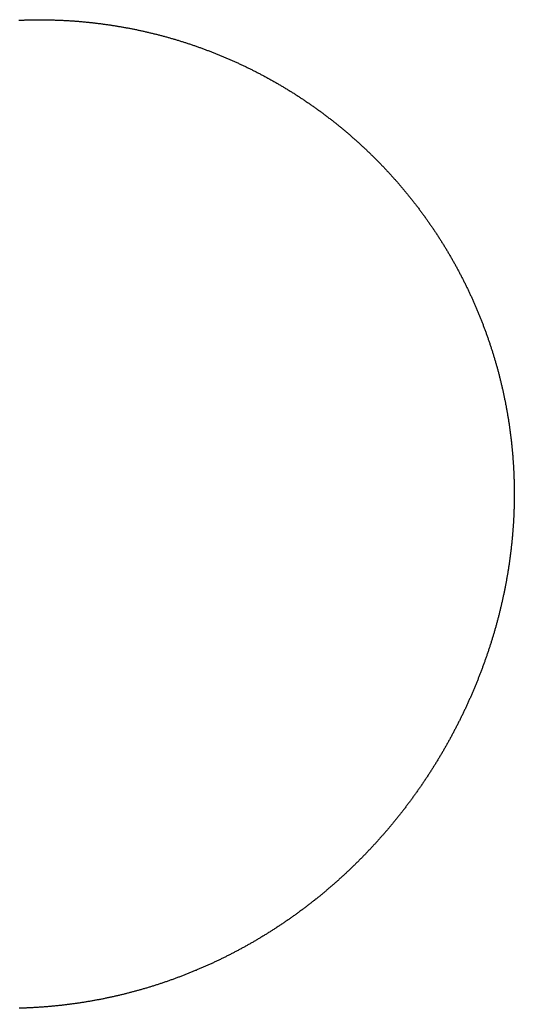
# Model space of a CAD drawing. Header units: metres. Extents: x -289 to 266, y -289 to 266.
# Drawn here: x -11 to 266, y -289 to 266 of the extents above; entities that cross this region are included whole.
import ezdxf

# ---------------------------------------------------------------- set-up
doc = ezdxf.new("R2010")
doc.units = ezdxf.units.M

msp = doc.modelspace()

# ---------------------------------------------------------------- linework, layer by layer
msp.add_lwpolyline([(-11.78, 266.09), (-11.3, 266.11), (-10.81, 266.13), (-10.33, 266.15), (-9.85, 266.17), (-9.36, 266.18), (-8.88, 266.2), (-8.4, 266.22), (-7.91, 266.23), (-7.43, 266.24), (-6.95, 266.26), (-6.46, 266.27), (-5.98, 266.28), (-5.49, 266.29), (-5.01, 266.3), (-4.53, 266.31), (-4.04, 266.32), (-3.56, 266.32), (-3.07, 266.33), (-2.59, 266.34), (-2.11, 266.34), (-1.62, 266.34), (-1.14, 266.35), (-0.65, 266.35), (-0.17, 266.35), (0.31, 266.35), (0.8, 266.35), (1.28, 266.34), (1.77, 266.34), (2.25, 266.34), (2.73, 266.33), (3.22, 266.33), (3.7, 266.32), (4.19, 266.31), (4.67, 266.31), (5.15, 266.3), (5.64, 266.29), (6.12, 266.28), (6.61, 266.27), (7.09, 266.25), (7.57, 266.24), (8.06, 266.23), (8.54, 266.21), (9.02, 266.19), (9.51, 266.18), (9.99, 266.16), (10.48, 266.14), (10.96, 266.12), (11.44, 266.1), (11.93, 266.08), (12.41, 266.06), (12.89, 266.04), (13.38, 266.01), (13.86, 265.99), (14.34, 265.96), (14.83, 265.93), (15.31, 265.91), (15.79, 265.88), (16.28, 265.85), (16.76, 265.82), (17.24, 265.79), (17.72, 265.76), (18.21, 265.72), (18.69, 265.69), (19.17, 265.66), (19.66, 265.62), (20.14, 265.59), (20.62, 265.55), (21.1, 265.51), (21.59, 265.47), (22.07, 265.43), (22.55, 265.39), (23.03, 265.35), (23.52, 265.31), (24, 265.26), (24.48, 265.22), (24.96, 265.18), (25.44, 265.13), (25.92, 265.08), (26.41, 265.04), (26.89, 264.99), (27.37, 264.94), (27.85, 264.89), (28.33, 264.84), (28.81, 264.78), (29.29, 264.73), (29.78, 264.68), (30.26, 264.62), (30.74, 264.57), (31.22, 264.51), (31.7, 264.45), (32.18, 264.4), (32.66, 264.34), (33.14, 264.28), (33.62, 264.22), (34.1, 264.16), (34.58, 264.09), (35.06, 264.03), (35.54, 263.97), (36.02, 263.9), (36.5, 263.84), (36.98, 263.77), (37.46, 263.7), (37.94, 263.63), (38.42, 263.56), (38.89, 263.49), (39.37, 263.42), (39.85, 263.35), (40.33, 263.28), (40.81, 263.2), (41.29, 263.13), (41.76, 263.05), (42.24, 262.98), (42.72, 262.9), (43.2, 262.82), (43.68, 262.74), (44.15, 262.66), (44.63, 262.58), (45.11, 262.5), (45.58, 262.42), (46.06, 262.33), (46.54, 262.25), (47.01, 262.17), (47.49, 262.08), (47.97, 261.99), (48.44, 261.91), (48.92, 261.82), (49.39, 261.73), (49.87, 261.64), (50.34, 261.55), (50.82, 261.45), (51.3, 261.36), (51.77, 261.27), (52.24, 261.17), (52.72, 261.08), (53.19, 260.98), (53.67, 260.89), (54.14, 260.79), (54.62, 260.69), (55.09, 260.59), (55.56, 260.49), (56.04, 260.39), (56.51, 260.28), (56.98, 260.18), (57.45, 260.08), (57.93, 259.97), (58.4, 259.87), (58.87, 259.76), (59.34, 259.65), (59.81, 259.54), (60.29, 259.44), (60.76, 259.33), (61.23, 259.21), (61.7, 259.1), (62.17, 258.99), (62.64, 258.88), (63.11, 258.76), (63.58, 258.65), (64.05, 258.53), (64.52, 258.41), (64.99, 258.3), (65.46, 258.18), (65.93, 258.06), (66.4, 257.94), (66.87, 257.82), (67.33, 257.7), (67.8, 257.57), (68.27, 257.45), (68.74, 257.33), (69.21, 257.2), (69.67, 257.07), (70.14, 256.95), (70.61, 256.82), (71.07, 256.69), (71.54, 256.56), (72.01, 256.43), (72.47, 256.3), (72.94, 256.17), (73.4, 256.03), (73.87, 255.9), (74.33, 255.77), (74.8, 255.63), (75.26, 255.49), (75.73, 255.36), (76.19, 255.22), (76.65, 255.08), (77.12, 254.94), (77.58, 254.8), (78.04, 254.66), (78.51, 254.52), (78.97, 254.37), (79.43, 254.23), (79.89, 254.08), (80.35, 253.94), (80.81, 253.79), (81.28, 253.64), (81.74, 253.5), (82.2, 253.35), (82.66, 253.2), (83.12, 253.05), (83.58, 252.9), (84.04, 252.74), (84.5, 252.59), (84.95, 252.44), (85.41, 252.28), (85.87, 252.13), (86.33, 251.97), (86.79, 251.81), (87.24, 251.65), (87.7, 251.49), (88.16, 251.33), (88.62, 251.17), (89.07, 251.01), (89.53, 250.85), (89.98, 250.69), (90.44, 250.52), (90.89, 250.36), (91.35, 250.19), (91.8, 250.03), (92.26, 249.86), (92.71, 249.69), (93.16, 249.52), (93.62, 249.35), (94.07, 249.18), (94.52, 249.01), (94.98, 248.84), (95.43, 248.67), (95.88, 248.49), (96.33, 248.32), (96.78, 248.14), (97.23, 247.97), (97.68, 247.79), (98.13, 247.61), (98.58, 247.43), (99.03, 247.25), (99.48, 247.07), (99.93, 246.89), (100.38, 246.71), (100.83, 246.53), (101.27, 246.34), (101.72, 246.16), (102.17, 245.97), (102.62, 245.79), (103.06, 245.6), (103.51, 245.41), (103.95, 245.22), (104.4, 245.03), (104.85, 244.84), (105.29, 244.65), (105.73, 244.46), (106.18, 244.27), (106.62, 244.08), (107.07, 243.88), (107.51, 243.69), (107.95, 243.49), (108.39, 243.29), (108.84, 243.1), (109.28, 242.9), (109.72, 242.7), (110.16, 242.5), (110.6, 242.3), (111.04, 242.1), (111.48, 241.9), (111.92, 241.69), (112.36, 241.49), (112.8, 241.28), (113.23, 241.08), (113.67, 240.87), (114.11, 240.67), (114.55, 240.46), (114.98, 240.25), (115.42, 240.04), (115.86, 239.83), (116.29, 239.62), (116.73, 239.41), (117.16, 239.2), (117.6, 238.98), (118.03, 238.77), (118.46, 238.55), (118.9, 238.34), (119.33, 238.12), (119.76, 237.9), (120.19, 237.69), (120.63, 237.47), (121.06, 237.25), (121.49, 237.03), (121.92, 236.81), (122.35, 236.58), (122.78, 236.36), (123.21, 236.14), (123.64, 235.91), (124.07, 235.69), (124.49, 235.46), (124.92, 235.24), (125.35, 235.01), (125.78, 234.78), (126.2, 234.55), (126.63, 234.32), (127.05, 234.09), (127.48, 233.86), (127.9, 233.63), (128.33, 233.39), (128.75, 233.16), (129.18, 232.93), (129.6, 232.69), (130.02, 232.46), (130.44, 232.22), (130.86, 231.98), (131.29, 231.74), (131.71, 231.5), (132.13, 231.27), (132.55, 231.02), (132.97, 230.78), (133.39, 230.54), (133.81, 230.3), (134.22, 230.06), (134.64, 229.81), (135.06, 229.57), (135.48, 229.32), (135.89, 229.07), (136.31, 228.83), (136.72, 228.58), (137.14, 228.33), (137.55, 228.08), (137.97, 227.83), (138.38, 227.58), (138.79, 227.33), (139.21, 227.07), (139.62, 226.82), (140.03, 226.57), (140.44, 226.31), (140.85, 226.06), (141.27, 225.8), (141.68, 225.54), (142.08, 225.28), (142.49, 225.03), (142.9, 224.77), (143.31, 224.51), (143.72, 224.25), (144.13, 223.98), (144.53, 223.72), (144.94, 223.46), (145.34, 223.2), (145.75, 222.93), (146.15, 222.67), (146.56, 222.4), (146.96, 222.13), (147.37, 221.87), (147.77, 221.6), (148.17, 221.33), (148.57, 221.06), (148.98, 220.79), (149.38, 220.52), (149.78, 220.25), (150.18, 219.97), (150.58, 219.7), (150.98, 219.43), (151.37, 219.15), (151.77, 218.88), (152.17, 218.6), (152.57, 218.32), (152.96, 218.05), (153.36, 217.77), (153.75, 217.49), (154.15, 217.21), (154.54, 216.93), (154.94, 216.65), (155.33, 216.36), (155.72, 216.08), (156.12, 215.8), (156.51, 215.51), (156.9, 215.23), (157.29, 214.94), (157.68, 214.66), (158.07, 214.37), (158.46, 214.08), (158.85, 213.8), (159.24, 213.51), (159.62, 213.22), (160.01, 212.93), (160.4, 212.64), (160.78, 212.34), (161.17, 212.05), (161.55, 211.76), (161.94, 211.46), (162.32, 211.17), (162.71, 210.87), (163.09, 210.58), (163.47, 210.28), (163.85, 209.98), (164.24, 209.69), (164.62, 209.39), (165, 209.09), (165.38, 208.79), (165.75, 208.49), (166.13, 208.18), (166.51, 207.88), (166.89, 207.58), (167.27, 207.28), (167.64, 206.97), (168.02, 206.67), (168.39, 206.36), (168.77, 206.05), (169.14, 205.75), (169.52, 205.44), (169.89, 205.13), (170.26, 204.82), (170.63, 204.51), (171, 204.2), (171.38, 203.89), (171.75, 203.58), (172.12, 203.27), (172.48, 202.95), (172.85, 202.64), (173.22, 202.33), (173.59, 202.01), (173.96, 201.69), (174.32, 201.38), (174.69, 201.06), (175.05, 200.74), (175.42, 200.43), (175.78, 200.11), (176.14, 199.79), (176.51, 199.47), (176.87, 199.14), (177.23, 198.82), (177.59, 198.5), (177.95, 198.18), (178.31, 197.85), (178.67, 197.53), (179.03, 197.2), (179.39, 196.88), (179.74, 196.55), (180.1, 196.23), (180.46, 195.9), (180.81, 195.57), (181.17, 195.24), (181.52, 194.91), (181.88, 194.58), (182.23, 194.25), (182.58, 193.92), (182.94, 193.59), (183.29, 193.25), (183.64, 192.92), (183.99, 192.59), (184.34, 192.25), (184.69, 191.92), (185.03, 191.58), (185.38, 191.24), (185.73, 190.91), (186.08, 190.57), (186.42, 190.23), (186.77, 189.89), (187.11, 189.55), (187.46, 189.21), (187.8, 188.87), (188.14, 188.53), (188.49, 188.19), (188.83, 187.84), (189.17, 187.5), (189.51, 187.16), (189.85, 186.81), (190.19, 186.47), (190.53, 186.12), (190.86, 185.77), (191.2, 185.43), (191.54, 185.08), (191.87, 184.73), (192.21, 184.38), (192.54, 184.03), (192.88, 183.68), (193.21, 183.33), (193.54, 182.98), (193.88, 182.63), (194.21, 182.28), (194.54, 181.92), (194.87, 181.57), (195.2, 181.21), (195.53, 180.86), (195.86, 180.5), (196.18, 180.15), (196.51, 179.79), (196.84, 179.43), (197.16, 179.08), (197.49, 178.72), (197.81, 178.36), (198.14, 178), (198.46, 177.64), (198.78, 177.28), (199.1, 176.91), (199.42, 176.55), (199.75, 176.19), (200.07, 175.83), (200.38, 175.46), (200.7, 175.1), (201.02, 174.73), (201.34, 174.37), (201.65, 174), (201.97, 173.64), (202.29, 173.27), (202.6, 172.9), (202.91, 172.53), (203.23, 172.16), (203.54, 171.79), (203.85, 171.42), (204.16, 171.05), (204.47, 170.68), (204.78, 170.31), (205.09, 169.94), (205.4, 169.56), (205.71, 169.19), (206.02, 168.82), (206.32, 168.44), (206.63, 168.07), (206.93, 167.69), (207.24, 167.31), (207.54, 166.94), (207.84, 166.56), (208.15, 166.18), (208.45, 165.8), (208.75, 165.42), (209.05, 165.04), (209.35, 164.66), (209.65, 164.28), (209.95, 163.9), (210.24, 163.52), (210.54, 163.14), (210.84, 162.76), (211.13, 162.37), (211.43, 161.99), (211.72, 161.6), (212.01, 161.22), (212.31, 160.83), (212.6, 160.45), (212.89, 160.06), (213.18, 159.67), (213.47, 159.29), (213.76, 158.9), (214.05, 158.51), (214.33, 158.12), (214.62, 157.73), (214.91, 157.34), (215.19, 156.95), (215.48, 156.56), (215.76, 156.17), (216.05, 155.77), (216.33, 155.38), (216.61, 154.99), (216.89, 154.59), (217.17, 154.2), (217.45, 153.8), (217.73, 153.41), (218.01, 153.01), (218.29, 152.62), (218.56, 152.22), (218.84, 151.82), (219.12, 151.42), (219.39, 151.03), (219.66, 150.63), (219.94, 150.23), (220.21, 149.83), (220.48, 149.43), (220.75, 149.03), (221.02, 148.63), (221.29, 148.22), (221.56, 147.82), (221.83, 147.42), (222.1, 147.01), (222.37, 146.61), (222.63, 146.21), (222.9, 145.8), (223.16, 145.4), (223.43, 144.99), (223.69, 144.58), (223.95, 144.18), (224.21, 143.77), (224.47, 143.36), (224.73, 142.95), (224.99, 142.55), (225.25, 142.14), (225.51, 141.73), (225.77, 141.32), (226.02, 140.91), (226.28, 140.5), (226.53, 140.08), (226.79, 139.67), (227.04, 139.26), (227.29, 138.85), (227.55, 138.43), (227.8, 138.02), (228.05, 137.61), (228.3, 137.19), (228.55, 136.78), (228.79, 136.36), (229.04, 135.95), (229.29, 135.53), (229.53, 135.11), (229.78, 134.69), (230.02, 134.28), (230.27, 133.86), (230.51, 133.44), (230.75, 133.02), (230.99, 132.6), (231.23, 132.18), (231.47, 131.76), (231.71, 131.34), (231.95, 130.92), (232.19, 130.5), (232.43, 130.07), (232.66, 129.65), (232.9, 129.23), (233.13, 128.81), (233.36, 128.38), (233.6, 127.96), (233.83, 127.53), (234.06, 127.11), (234.29, 126.68), (234.52, 126.26), (234.75, 125.83), (234.98, 125.4), (235.21, 124.98), (235.43, 124.55), (235.66, 124.12), (235.88, 123.69), (236.11, 123.26), (236.33, 122.83), (236.56, 122.4), (236.78, 121.97), (237, 121.54), (237.22, 121.11), (237.44, 120.68), (237.66, 120.25), (237.88, 119.82), (238.09, 119.39), (238.31, 118.95), (238.53, 118.52), (238.74, 118.09), (238.95, 117.65), (239.17, 117.22), (239.38, 116.78), (239.59, 116.35), (239.8, 115.91), (240.01, 115.48), (240.22, 115.04), (240.43, 114.6), (240.64, 114.17), (240.85, 113.73), (241.05, 113.29), (241.26, 112.85), (241.46, 112.41), (241.67, 111.97), (241.87, 111.54), (242.07, 111.1), (242.27, 110.66), (242.47, 110.22), (242.67, 109.77), (242.87, 109.33), (243.07, 108.89), (243.27, 108.45), (243.47, 108.01), (243.66, 107.56), (243.86, 107.12), (244.05, 106.68), (244.24, 106.24), (244.44, 105.79), (244.63, 105.35), (244.82, 104.9), (245.01, 104.46), (245.2, 104.01), (245.39, 103.57), (245.58, 103.12), (245.76, 102.67), (245.95, 102.23), (246.13, 101.78), (246.32, 101.33), (246.5, 100.88), (246.69, 100.44), (246.87, 99.99), (247.05, 99.54), (247.23, 99.09), (247.41, 98.64), (247.59, 98.19), (247.77, 97.74), (247.94, 97.29), (248.12, 96.84), (248.3, 96.39), (248.47, 95.94), (248.64, 95.49), (248.82, 95.03), (248.99, 94.58), (249.16, 94.13), (249.33, 93.68), (249.5, 93.22), (249.67, 92.77), (249.84, 92.32), (250.01, 91.86), (250.17, 91.41), (250.34, 90.95), (250.5, 90.5), (250.67, 90.04), (250.83, 89.59), (250.99, 89.13), (251.15, 88.67), (251.31, 88.22), (251.47, 87.76), (251.63, 87.3), (251.79, 86.85), (251.95, 86.39), (252.11, 85.93), (252.26, 85.47), (252.42, 85.01), (252.57, 84.55), (252.72, 84.1), (252.88, 83.64), (253.03, 83.18), (253.18, 82.72), (253.33, 82.26), (253.48, 81.8), (253.63, 81.33), (253.77, 80.87), (253.92, 80.41), (254.06, 79.95), (254.21, 79.49), (254.35, 79.03), (254.5, 78.56), (254.64, 78.1), (254.78, 77.64), (254.92, 77.18), (255.06, 76.71), (255.2, 76.25), (255.34, 75.79), (255.48, 75.32), (255.61, 74.86), (255.75, 74.39), (255.88, 73.93), (256.02, 73.46), (256.15, 73), (256.28, 72.53), (256.41, 72.07), (256.54, 71.6), (256.67, 71.13), (256.8, 70.67), (256.93, 70.2), (257.06, 69.73), (257.18, 69.27), (257.31, 68.8), (257.43, 68.33), (257.56, 67.86), (257.68, 67.39), (257.8, 66.93), (257.92, 66.46), (258.04, 65.99), (258.16, 65.52), (258.28, 65.05), (258.4, 64.58), (258.52, 64.11), (258.63, 63.64), (258.75, 63.17), (258.86, 62.7), (258.98, 62.23), (259.09, 61.76), (259.2, 61.29), (259.31, 60.82), (259.42, 60.35), (259.53, 59.88), (259.64, 59.4), (259.75, 58.93), (259.85, 58.46), (259.96, 57.99), (260.06, 57.51), (260.17, 57.04), (260.27, 56.57), (260.37, 56.1), (260.48, 55.62), (260.58, 55.15), (260.68, 54.68), (260.77, 54.2), (260.87, 53.73), (260.97, 53.25), (261.07, 52.78), (261.16, 52.31), (261.26, 51.83), (261.35, 51.36), (261.44, 50.88), (261.53, 50.41), (261.63, 49.93), (261.72, 49.45), (261.81, 48.98), (261.89, 48.5), (261.98, 48.03), (262.07, 47.55), (262.15, 47.07), (262.24, 46.6), (262.32, 46.12), (262.41, 45.65), (262.49, 45.17), (262.57, 44.69), (262.65, 44.21), (262.73, 43.74), (262.81, 43.26), (262.89, 42.78), (262.97, 42.3), (263.04, 41.83), (263.12, 41.35), (263.19, 40.87), (263.27, 40.39), (263.34, 39.91), (263.41, 39.43), (263.48, 38.96), (263.55, 38.48), (263.62, 38), (263.69, 37.52), (263.76, 37.04), (263.83, 36.56), (263.89, 36.08), (263.96, 35.6), (264.02, 35.12), (264.09, 34.64), (264.15, 34.16), (264.21, 33.68), (264.27, 33.2), (264.33, 32.72), (264.39, 32.24), (264.45, 31.76), (264.5, 31.28), (264.56, 30.8), (264.62, 30.32), (264.67, 29.84), (264.73, 29.36), (264.78, 28.87), (264.83, 28.39), (264.88, 27.91), (264.93, 27.43), (264.98, 26.95), (265.03, 26.47), (265.08, 25.99), (265.12, 25.5), (265.17, 25.02), (265.21, 24.54), (265.26, 24.06), (265.3, 23.58), (265.34, 23.09), (265.39, 22.61), (265.43, 22.13), (265.47, 21.65), (265.51, 21.17), (265.54, 20.68), (265.58, 20.2), (265.62, 19.72), (265.65, 19.23), (265.69, 18.75), (265.72, 18.27), (265.75, 17.79), (265.79, 17.3), (265.82, 16.82), (265.85, 16.34), (265.88, 15.85), (265.9, 15.37), (265.93, 14.89), (265.96, 14.4), (265.98, 13.92), (266.01, 13.44), (266.03, 12.95), (266.06, 12.47), (266.08, 11.99), (266.1, 11.5), (266.12, 11.02), (266.14, 10.54), (266.16, 10.05), (266.18, 9.57), (266.19, 9.09), (266.21, 8.6), (266.22, 8.12), (266.24, 7.63), (266.25, 7.15), (266.26, 6.67), (266.27, 6.18), (266.28, 5.7), (266.29, 5.22), (266.3, 4.73), (266.31, 4.25), (266.32, 3.76), (266.32, 3.28), (266.33, 2.8), (266.33, 2.31), (266.33, 1.83), (266.34, 1.34), (266.34, 0.86), (266.34, 0.38), (266.34, 0), (266.34, 0), (266.34, -0.11), (266.34, -0.59), (266.34, -1.08), (266.33, -1.56), (266.33, -2.04), (266.33, -2.53), (266.32, -3.01), (266.32, -3.5), (266.32, -3.5), (266.31, -3.98), (266.3, -4.46), (266.3, -4.95), (266.29, -5.43), (266.28, -5.92), (266.27, -6.4), (266.26, -6.88), (266.24, -7.37), (266.23, -7.85), (266.22, -8.33), (266.2, -8.82), (266.19, -9.3), (266.17, -9.79), (266.15, -10.27), (266.13, -10.75), (266.11, -11.24), (266.09, -11.72), (266.07, -12.2), (266.05, -12.69), (266.03, -13.17), (266, -13.65), (265.98, -14.14), (265.95, -14.62), (265.92, -15.1), (265.89, -15.59), (265.87, -16.07), (265.84, -16.55), (265.81, -17.04), (265.77, -17.52), (265.74, -18), (265.71, -18.49), (265.68, -18.97), (265.64, -19.45), (265.6, -19.93), (265.57, -20.42), (265.53, -20.9), (265.49, -21.38), (265.45, -21.86), (265.41, -22.35), (265.37, -22.83), (265.33, -23.31), (265.29, -23.79), (265.25, -24.27), (265.2, -24.76), (265.16, -25.24), (265.11, -25.72), (265.06, -26.2), (265.02, -26.68), (264.97, -27.17), (264.92, -27.65), (264.87, -28.13), (264.82, -28.61), (264.77, -29.09), (264.71, -29.57), (264.66, -30.05), (264.61, -30.53), (264.55, -31.01), (264.49, -31.5), (264.44, -31.98), (264.38, -32.46), (264.32, -32.94), (264.26, -33.42), (264.2, -33.9), (264.14, -34.38), (264.08, -34.86), (264.02, -35.34), (263.95, -35.82), (263.89, -36.3), (263.82, -36.78), (263.76, -37.26), (263.69, -37.74), (263.62, -38.21), (263.55, -38.69), (263.48, -39.17), (263.41, -39.65), (263.34, -40.13), (263.27, -40.61), (263.2, -41.09), (263.12, -41.57), (263.05, -42.04), (262.97, -42.52), (262.89, -43), (262.82, -43.48), (262.74, -43.96), (262.66, -44.43), (262.58, -44.91), (262.5, -45.39), (262.42, -45.86), (262.34, -46.34), (262.25, -46.82), (262.17, -47.3), (262.09, -47.77), (262, -48.25), (261.91, -48.72), (261.83, -49.2), (261.74, -49.68), (261.65, -50.15), (261.56, -50.63), (261.47, -51.1), (261.38, -51.58), (261.29, -52.05), (261.19, -52.53), (261.1, -53), (261.01, -53.48), (260.91, -53.95), (260.81, -54.43), (260.72, -54.9), (260.62, -55.38), (260.52, -55.85), (260.42, -56.32), (260.32, -56.8), (260.22, -57.27), (260.12, -57.74), (260.02, -58.22), (259.91, -58.69), (259.81, -59.16), (259.7, -59.63), (259.6, -60.11), (259.49, -60.58), (259.38, -61.05), (259.28, -61.52), (259.17, -61.99), (259.06, -62.46), (258.95, -62.94), (258.84, -63.41), (258.72, -63.88), (258.61, -64.35), (258.5, -64.82), (258.38, -65.29), (258.27, -65.76), (258.15, -66.23), (258.03, -66.7), (257.92, -67.17), (257.8, -67.64), (257.68, -68.11), (257.56, -68.58), (257.44, -69.04), (257.31, -69.51), (257.19, -69.98), (257.07, -70.45), (256.94, -70.92), (256.82, -71.38), (256.69, -71.85), (256.57, -72.32), (256.44, -72.79), (256.31, -73.25), (256.18, -73.72), (256.05, -74.19), (255.92, -74.65), (255.79, -75.12), (255.66, -75.58), (255.53, -76.05), (255.39, -76.51), (255.26, -76.98), (255.13, -77.44), (254.99, -77.91), (254.85, -78.37), (254.72, -78.84), (254.58, -79.3), (254.44, -79.76), (254.3, -80.23), (254.16, -80.69), (254.02, -81.15), (253.88, -81.62), (253.73, -82.08), (253.59, -82.54), (253.45, -83), (253.3, -83.46), (253.16, -83.93), (253.01, -84.39), (252.86, -84.85), (252.71, -85.31), (252.56, -85.77), (252.42, -86.23), (252.27, -86.69), (252.11, -87.15), (251.96, -87.61), (251.81, -88.07), (251.66, -88.53), (251.5, -88.99), (251.35, -89.45), (251.19, -89.9), (251.04, -90.36), (250.88, -90.82), (250.72, -91.28), (250.56, -91.74), (250.4, -92.19), (250.24, -92.65), (250.08, -93.11), (249.92, -93.56), (249.76, -94.02), (249.6, -94.47), (249.43, -94.93), (249.27, -95.38), (249.1, -95.84), (248.94, -96.29), (248.77, -96.75), (248.6, -97.2), (248.43, -97.66), (248.27, -98.11), (248.1, -98.56), (247.93, -99.02), (247.75, -99.47), (247.58, -99.92), (247.41, -100.37), (247.24, -100.83), (247.06, -101.28), (246.89, -101.73), (246.71, -102.18), (246.54, -102.63), (246.36, -103.08), (246.18, -103.53), (246, -103.98), (245.83, -104.43), (245.65, -104.88), (245.46, -105.33), (245.28, -105.78), (245.1, -106.23), (244.92, -106.67), (244.74, -107.12), (244.55, -107.57), (244.37, -108.02), (244.18, -108.46), (243.99, -108.91), (243.81, -109.36), (243.62, -109.8), (243.43, -110.25), (243.24, -110.69), (243.05, -111.14), (242.86, -111.58), (242.67, -112.03), (242.48, -112.47), (242.29, -112.92), (242.09, -113.36), (241.9, -113.8), (241.7, -114.25), (241.51, -114.69), (241.31, -115.13), (241.12, -115.58), (240.92, -116.02), (240.72, -116.46), (240.52, -116.9), (240.32, -117.34), (240.12, -117.78), (239.92, -118.22), (239.72, -118.66), (239.51, -119.1), (239.31, -119.54), (239.11, -119.98), (238.9, -120.42), (238.7, -120.86), (238.49, -121.29), (238.28, -121.73), (238.08, -122.17), (237.87, -122.61), (237.66, -123.04), (237.45, -123.48), (237.24, -123.91), (237.03, -124.35), (236.82, -124.79), (236.61, -125.22), (236.39, -125.65), (236.18, -126.09), (235.96, -126.52), (235.75, -126.96), (235.53, -127.39), (235.32, -127.82), (235.1, -128.26), (234.88, -128.69), (234.66, -129.12), (234.44, -129.55), (234.22, -129.98), (234, -130.41), (233.78, -130.84), (233.56, -131.27), (233.34, -131.7), (233.12, -132.13), (232.89, -132.56), (232.67, -132.99), (232.44, -133.42), (232.22, -133.85), (231.99, -134.27), (231.76, -134.7), (231.53, -135.13), (231.3, -135.56), (231.08, -135.98), (230.85, -136.41), (230.61, -136.83), (230.38, -137.26), (230.15, -137.68), (229.92, -138.11), (229.68, -138.53), (229.45, -138.95), (229.22, -139.38), (228.98, -139.8), (228.74, -140.22), (228.51, -140.65), (228.27, -141.07), (228.03, -141.49), (227.79, -141.91), (227.55, -142.33), (227.31, -142.75), (227.07, -143.17), (226.83, -143.59), (226.59, -144.01), (226.35, -144.43), (226.1, -144.85), (225.86, -145.26), (225.61, -145.68), (225.37, -146.1), (225.12, -146.52), (224.88, -146.93), (224.63, -147.35), (224.38, -147.76), (224.13, -148.18), (223.88, -148.59), (223.63, -149.01), (223.38, -149.42), (223.13, -149.84), (222.88, -150.25), (222.63, -150.66), (222.37, -151.07), (222.12, -151.49), (221.86, -151.9), (221.61, -152.31), (221.35, -152.72), (221.1, -153.13), (220.84, -153.54), (220.58, -153.95), (220.32, -154.36), (220.06, -154.77), (219.8, -155.18), (219.54, -155.58), (219.28, -155.99), (219.02, -156.4), (218.76, -156.8), (218.49, -157.21), (218.23, -157.62), (217.97, -158.02), (217.7, -158.43), (217.44, -158.83), (217.17, -159.24), (216.9, -159.64), (216.63, -160.04), (216.37, -160.45), (216.1, -160.85), (215.83, -161.25), (215.56, -161.65), (215.29, -162.05), (215.02, -162.45), (214.74, -162.85), (214.47, -163.25), (214.2, -163.65), (213.92, -164.05), (213.65, -164.45), (213.37, -164.85), (213.1, -165.25), (212.82, -165.64), (212.54, -166.04), (212.27, -166.44), (211.99, -166.83), (211.71, -167.23), (211.43, -167.62), (211.15, -168.02), (210.87, -168.41), (210.59, -168.81), (210.3, -169.2), (210.02, -169.59), (209.74, -169.98), (209.45, -170.38), (209.17, -170.77), (208.88, -171.16), (208.6, -171.55), (208.31, -171.94), (208.02, -172.33), (207.74, -172.72), (207.45, -173.11), (207.16, -173.49), (206.87, -173.88), (206.58, -174.27), (206.29, -174.66), (206, -175.04), (205.7, -175.43), (205.41, -175.81), (205.12, -176.2), (204.82, -176.58), (204.53, -176.97), (204.23, -177.35), (203.94, -177.73), (203.64, -178.11), (203.34, -178.5), (203.04, -178.88), (202.75, -179.26), (202.45, -179.64), (202.15, -180.02), (201.85, -180.4), (201.55, -180.78), (201.25, -181.16), (200.94, -181.54), (200.64, -181.91), (200.34, -182.29), (200.03, -182.67), (199.73, -183.04), (199.42, -183.42), (199.12, -183.79), (198.81, -184.17), (198.5, -184.54), (198.2, -184.92), (197.89, -185.29), (197.58, -185.66), (197.27, -186.03), (196.96, -186.41), (196.65, -186.78), (196.34, -187.15), (196.03, -187.52), (195.71, -187.89), (195.4, -188.26), (195.09, -188.63), (194.77, -188.99), (194.46, -189.36), (194.14, -189.73), (193.83, -190.1), (193.51, -190.46), (193.19, -190.83), (192.88, -191.19), (192.56, -191.56), (192.24, -191.92), (191.92, -192.28), (191.6, -192.65), (191.28, -193.01), (190.96, -193.37), (190.64, -193.73), (190.31, -194.09), (189.99, -194.46), (189.67, -194.82), (189.34, -195.17), (189.02, -195.53), (188.69, -195.89), (188.37, -196.25), (188.04, -196.61), (187.71, -196.96), (187.39, -197.32), (187.06, -197.67), (186.73, -198.03), (186.4, -198.38), (186.07, -198.74), (185.74, -199.09), (185.41, -199.44), (185.07, -199.8), (184.74, -200.15), (184.41, -200.5), (184.08, -200.85), (183.74, -201.2), (183.41, -201.55), (183.07, -201.9), (182.74, -202.25), (182.4, -202.6), (182.06, -202.94), (181.73, -203.29), (181.39, -203.64), (181.05, -203.98), (180.71, -204.33), (180.37, -204.67), (180.03, -205.02), (179.69, -205.36), (179.35, -205.7), (179, -206.05), (178.66, -206.39), (178.32, -206.73), (177.97, -207.07), (177.63, -207.41), (177.29, -207.75), (176.94, -208.09), (176.59, -208.43), (176.25, -208.76), (175.9, -209.1), (175.55, -209.44), (175.2, -209.77), (174.86, -210.11), (174.51, -210.45), (174.16, -210.78), (173.81, -211.11), (173.46, -211.45), (173.1, -211.78), (172.75, -212.11), (172.4, -212.44), (172.05, -212.77), (171.69, -213.1), (171.34, -213.43), (170.98, -213.76), (170.63, -214.09), (170.27, -214.42), (169.92, -214.75), (169.56, -215.07), (169.2, -215.4), (168.84, -215.73), (168.48, -216.05), (168.12, -216.38), (167.77, -216.7), (167.4, -217.02), (167.04, -217.35), (166.68, -217.67), (166.32, -217.99), (165.96, -218.31), (165.6, -218.63), (165.23, -218.95), (164.87, -219.27), (164.5, -219.59), (164.14, -219.9), (163.77, -220.22), (163.41, -220.54), (163.04, -220.85), (162.67, -221.17), (162.31, -221.48), (161.94, -221.8), (161.57, -222.11), (161.2, -222.42), (160.83, -222.74), (160.46, -223.05), (160.09, -223.36), (159.72, -223.67), (159.35, -223.98), (158.97, -224.29), (158.6, -224.6), (158.23, -224.91), (157.85, -225.21), (157.48, -225.52), (157.1, -225.83), (156.73, -226.13), (156.35, -226.44), (155.98, -226.74), (155.6, -227.04), (155.22, -227.35), (154.84, -227.65), (154.46, -227.95), (154.09, -228.25), (153.71, -228.55), (153.33, -228.85), (152.95, -229.15), (152.56, -229.45), (152.18, -229.75), (151.8, -230.04), (151.42, -230.34), (151.04, -230.64), (150.65, -230.93), (150.27, -231.23), (149.88, -231.52), (149.5, -231.81), (149.11, -232.11), (148.73, -232.4), (148.34, -232.69), (147.95, -232.98), (147.57, -233.27), (147.18, -233.56), (146.79, -233.85), (146.4, -234.14), (146.01, -234.42), (145.62, -234.71), (145.23, -235), (144.84, -235.28), (144.45, -235.57), (144.06, -235.85), (143.66, -236.13), (143.27, -236.42), (142.88, -236.7), (142.48, -236.98), (142.09, -237.26), (141.7, -237.54), (141.3, -237.82), (140.9, -238.1), (140.51, -238.38), (140.11, -238.66), (139.71, -238.93), (139.32, -239.21), (138.92, -239.48), (138.52, -239.76), (138.12, -240.03), (137.72, -240.31), (137.32, -240.58), (136.92, -240.85), (136.52, -241.12), (136.12, -241.39), (135.72, -241.66), (135.32, -241.93), (134.91, -242.2), (134.51, -242.47), (134.11, -242.74), (133.7, -243), (133.3, -243.27), (132.89, -243.53), (132.49, -243.8), (132.08, -244.06), (131.68, -244.32), (131.27, -244.59), (130.86, -244.85), (130.46, -245.11), (130.05, -245.37), (129.64, -245.63), (129.23, -245.89), (128.82, -246.15), (128.41, -246.4), (128, -246.66), (127.59, -246.92), (127.18, -247.17), (126.77, -247.43), (126.36, -247.68), (125.94, -247.93), (125.53, -248.19), (125.12, -248.44), (124.7, -248.69), (124.29, -248.94), (123.87, -249.19), (123.46, -249.44), (123.04, -249.69), (122.63, -249.94), (122.21, -250.18), (121.8, -250.43), (121.38, -250.67), (120.96, -250.92), (120.54, -251.16), (120.12, -251.41), (119.71, -251.65), (119.29, -251.89), (118.87, -252.13), (118.45, -252.37), (118.03, -252.61), (117.61, -252.85), (117.18, -253.09), (116.76, -253.33), (116.34, -253.57), (115.92, -253.8), (115.5, -254.04), (115.07, -254.27), (114.65, -254.51), (114.22, -254.74), (113.8, -254.97), (113.37, -255.2), (112.95, -255.43), (112.52, -255.66), (112.1, -255.89), (111.67, -256.12), (111.24, -256.35), (110.82, -256.58), (110.39, -256.81), (109.96, -257.03), (109.53, -257.26), (109.1, -257.48), (108.68, -257.7), (108.25, -257.93), (107.82, -258.15), (107.39, -258.37), (106.95, -258.59), (106.52, -258.81), (106.09, -259.03), (105.66, -259.25), (105.23, -259.47), (104.8, -259.68), (104.36, -259.9), (103.93, -260.12), (103.5, -260.33), (103.06, -260.54), (102.63, -260.76), (102.19, -260.97), (101.76, -261.18), (101.32, -261.39), (100.88, -261.6), (100.45, -261.81), (100.01, -262.02), (99.57, -262.23), (99.14, -262.44), (98.7, -262.64), (98.26, -262.85), (97.82, -263.05), (97.38, -263.26), (96.95, -263.46), (96.51, -263.66), (96.07, -263.87), (95.63, -264.07), (95.19, -264.27), (94.74, -264.47), (94.3, -264.67), (93.86, -264.86), (93.42, -265.06), (92.98, -265.26), (92.53, -265.45), (92.09, -265.65), (91.65, -265.84), (91.2, -266.04), (90.76, -266.23), (90.32, -266.42), (89.87, -266.61), (89.43, -266.8), (88.98, -266.99), (88.54, -267.18), (88.09, -267.37), (87.64, -267.56), (87.2, -267.74), (86.75, -267.93), (86.3, -268.11), (85.86, -268.3), (85.41, -268.48), (84.96, -268.66), (84.51, -268.85), (84.06, -269.03), (83.61, -269.21), (83.16, -269.39), (82.71, -269.57), (82.26, -269.74), (81.81, -269.92), (81.36, -270.1), (80.91, -270.27), (80.46, -270.45), (80.01, -270.62), (79.56, -270.8), (79.1, -270.97), (78.65, -271.14), (78.2, -271.31), (77.75, -271.48), (77.29, -271.65), (76.84, -271.82), (76.38, -271.99), (75.93, -272.15), (75.48, -272.32), (75.02, -272.48), (74.57, -272.65), (74.11, -272.81), (73.65, -272.98), (73.2, -273.14), (72.74, -273.3), (72.29, -273.46), (71.83, -273.62), (71.37, -273.78), (70.91, -273.94), (70.46, -274.09), (70, -274.25), (69.54, -274.41), (69.08, -274.56), (68.62, -274.71), (68.16, -274.87), (67.7, -275.02), (67.24, -275.17), (66.78, -275.32), (66.32, -275.47), (65.86, -275.62), (65.4, -275.77), (64.94, -275.92), (64.48, -276.07), (64.02, -276.21), (63.56, -276.36), (63.1, -276.5), (62.63, -276.64), (62.17, -276.79), (61.71, -276.93), (61.25, -277.07), (60.78, -277.21), (60.32, -277.35), (59.86, -277.49), (59.39, -277.63), (58.93, -277.76), (58.46, -277.9), (58, -278.04), (57.53, -278.17), (57.07, -278.31), (56.6, -278.44), (56.14, -278.57), (55.67, -278.7), (55.21, -278.83), (54.74, -278.96), (54.27, -279.09), (53.81, -279.22), (53.34, -279.35), (52.87, -279.47), (52.4, -279.6), (51.94, -279.72), (51.47, -279.85), (51, -279.97), (50.53, -280.09), (50.06, -280.21), (49.6, -280.34), (49.13, -280.46), (48.66, -280.57), (48.19, -280.69), (47.72, -280.81), (47.25, -280.93), (46.78, -281.04), (46.31, -281.16), (45.84, -281.27), (45.37, -281.39), (44.9, -281.5), (44.43, -281.61), (43.96, -281.72), (43.48, -281.83), (43.01, -281.94), (42.54, -282.05), (42.07, -282.15), (41.6, -282.26), (41.12, -282.37), (40.65, -282.47), (40.18, -282.58), (39.71, -282.68), (39.23, -282.78), (38.76, -282.88), (38.29, -282.98), (37.81, -283.08), (37.34, -283.18), (36.87, -283.28), (36.39, -283.38), (35.92, -283.48), (35.44, -283.57), (34.97, -283.67), (34.49, -283.76), (34.02, -283.85), (33.54, -283.95), (33.07, -284.04), (32.59, -284.13), (32.12, -284.22), (31.64, -284.31), (31.17, -284.4), (30.69, -284.48), (30.21, -284.57), (29.74, -284.66), (29.26, -284.74), (28.78, -284.82), (28.31, -284.91), (27.83, -284.99), (27.35, -285.07), (26.88, -285.15), (26.4, -285.23), (25.92, -285.31), (25.44, -285.39), (24.97, -285.47), (24.49, -285.54), (24.01, -285.62), (23.53, -285.69), (23.05, -285.77), (22.57, -285.84), (22.1, -285.91), (21.62, -285.98), (21.14, -286.05), (20.66, -286.12), (20.18, -286.19), (19.7, -286.26), (19.22, -286.33), (18.74, -286.39), (18.26, -286.46), (17.78, -286.52), (17.3, -286.59), (16.82, -286.65), (16.34, -286.71), (15.86, -286.77), (15.38, -286.83), (14.9, -286.89), (14.42, -286.95), (13.94, -287.01), (13.46, -287.07), (12.98, -287.12), (12.5, -287.18), (12.02, -287.23), (11.54, -287.29), (11.06, -287.34), (10.58, -287.39), (10.09, -287.44), (9.61, -287.49), (9.13, -287.54), (8.65, -287.59), (8.17, -287.64), (7.69, -287.68), (7.2, -287.73), (6.72, -287.77), (6.24, -287.82), (5.76, -287.86), (5.28, -287.9), (4.79, -287.94), (4.31, -287.99), (3.83, -288.03), (3.35, -288.06), (2.86, -288.1), (2.38, -288.14), (1.9, -288.18), (1.42, -288.21), (0.93, -288.25), (0.45, -288.28), (-0.03, -288.31), (-0.51, -288.34), (-1, -288.38), (-1.48, -288.41), (-1.96, -288.44), (-2.45, -288.46), (-2.93, -288.49), (-3.41, -288.52), (-3.9, -288.55), (-4.38, -288.57), (-4.86, -288.59), (-5.35, -288.62), (-5.83, -288.64), (-6.31, -288.66), (-6.8, -288.68), (-7.28, -288.7), (-7.76, -288.72), (-8.25, -288.74), (-8.73, -288.76), (-9.22, -288.78), (-9.7, -288.79), (-10.18, -288.81), (-10.67, -288.82), (-11.15, -288.83), (-11.63, -288.85)])

doc.saveas('drawing.dxf')
